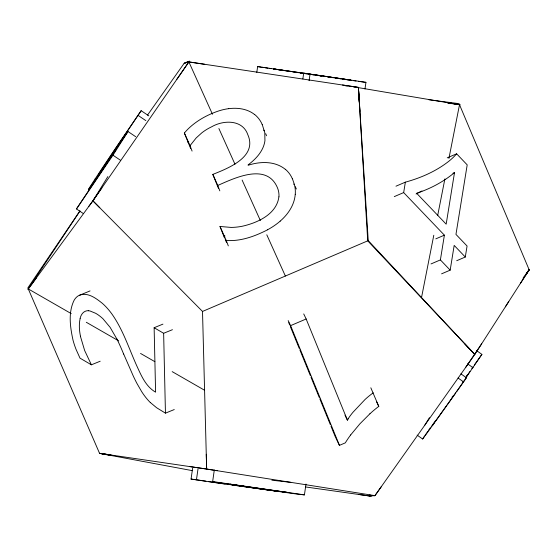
<?xml version="1.0" encoding="UTF-8"?>
<svg xmlns="http://www.w3.org/2000/svg" width="557" height="557" viewBox="0 0 557 557"><rect width="100%" height="100%" fill="white"/><g stroke="black" fill="none" stroke-linecap="round" stroke-linejoin="round"><path stroke-width="0.84" d="M295.245 194.275C294.458 204.913 288.094 214.313 280.185 221.115M278.89 196.858C276.627 214.327 257.376 222.87 242.239 226.253A52.511 44.323 -20.7 0 1 231.127 227.416L220.001 226.469L224.548 238.083M208.513 481.568L294.012 493.669A161.843 1.023 8.2 0 0 298.712 494.268L304.428 494.894L305.988 484.061M225.153 484.096L191.051 479.09L192.611 468.27M191.051 479.09L196.447 479.772L198.007 468.952M215.308 482.181L212.628 481.708L214.299 470.045M256.784 72.41L257.64 66.589L303.802 73.246M302.855 78.962L303.704 73.141L365.1 82.213L365.942 82.359L364.967 89.016M309.079 80.695L310.054 74.039M441.583 273.835L450.174 270.145L440.392 259.91L444.389 235.165L403.672 192.59L405.357 182.16C421.043 177.864 436.319 171.18 449.123 161.015A221.373 107.821 66.8 0 0 456.636 153.829M454.505 172.614L446.171 224.158L416.629 193.258C430.38 188.753 443.337 181.867 454.505 172.614L452.938 173.29M450.174 270.145L454.178 245.4L465.29 257.028L456.698 260.718M465.29 257.028L467.072 246.013L455.96 234.393L467.198 164.865L456.629 153.809L447.25 157.833M421.524 297.556L433.792 235.256M437.656 215.629L444.883 178.929M448.921 158.453L459.511 104.688L446.853 102.516M417.137 435.114L422.617 439.007L423.438 437.705A61.618 0.432 -54.6 0 1 424.037 436.813M344.999 415.132L347.429 420.18L348.111 418.948M88.869 206.334L92.901 200.833L107.877 176.562M424.88 425.061L429.419 417.708M83.439 213.644L76.469 208.952L116.504 148.761L99.578 173.659A53.757 0.592 -56 0 1 97.364 176.889L94.934 180.426A41.253 0.453 -56 0 1 91.508 185.349M121.203 140.246L122.255 138.7A52.372 0.578 -56 0 1 124.371 135.588A51.348 0.564 -56 0 1 129.356 128.263L141.151 110.69L148.823 115.856M76.469 208.952L112.96 155.194L127.999 131.515L135.664 136.688M432.698 424.761L432.538 425.068L432.817 424.719M465.471 367.69L481.603 343.885M505.366 306.837L508.75 301.56M520.635 283.033L529.143 269.769L459.079 103.665L428.974 99.787M374.046 495.695L374.952 495.646L474.808 354.475L529.143 269.776L525.112 275.43M525.731 275.081L529.15 269.783L525.209 275.29M79.978 210.978L27.892 289.48L92.901 200.833L101.91 187.806M469.927 371.519L465.944 377.507M465.269 378.635L481.902 354.384L476.423 350.492M433.067 424.197L433.325 423.821M79.895 210.971L27.85 287.92L99.55 453.328L112.061 455.661M456.886 391.334L466.39 377.73L460.911 373.838M127.999 131.515L98.436 174.689L115.195 149.144A39.554 0.432 -56 0 1 121.203 140.26M424.26 436.486L424.991 435.407M433.625 423.376L433.959 422.881M425.263 435.017L425.548 434.606M434.335 422.338L435.177 421.113M217.16 470.714L206.654 469.05L202.511 311.44L92.901 200.833L189.471 61.061L184.137 63.324L147.508 115.111M192.074 151.079L190.028 145.669L196.175 137.948L201.857 132.803A44.692 37.73 -20.7 0 1 211.646 126.801C223.322 119.992 242.392 119.337 247.726 134.467C257.807 156.761 228.412 168.2 212.837 174.39L218.462 188.405M425.84 434.182L426.147 433.736M141.151 110.69L118.899 143.365A57.218 0.627 -56 0 0 112.347 153.084L110.961 155.145A44.295 0.487 -56 0 0 95.094 178.992M176.882 79.268L188.879 61.924L204.76 64.299M426.794 432.796L427.86 431.264M428.625 430.157L429.44 428.994M429.865 428.389L430.296 427.769M431.195 426.488L431.654 425.827M91.515 185.342L88.549 189.373L89.531 187.639A61.618 0.675 -56 0 1 90.408 186.247L92.142 183.532A45.514 0.501 -56 0 1 95.17 178.881M305.424 486.936L369.159 495.939L370.029 494.707M358.548 494.435L369.159 495.939L374.952 495.646L381.204 486.811M466.39 377.73L454.428 394.607A51.348 0.362 -54.6 0 1 448.782 402.551A52.372 0.369 -54.6 0 1 447.118 404.876M523.107 278.242L524.116 276.829M471.876 368.456L472.879 367.049M474.383 364.939L481.902 354.384M466.348 376.4L467.344 375M452.061 397.169L452.82 396.104M443.894 409.583L455.779 392.894M523.239 278.047L524.715 275.98M463.076 381.524L463.327 381.176M446.575 405.642L438.812 416.49M443.1 410.697L438.631 416.949A57.218 0.404 -54.6 0 1 432.852 425.019M432.852 425.012L425.353 435.393M438.45 416.998L435.372 421.252M434.662 422.234L434.237 422.805M36.379 277.908L28.289 288.937L71.233 313.619M434.049 423.069L433.012 424.469M424.775 436.18L422.638 438.993M350.68 434.92L359.892 423.828L369.89 413.788M421.955 190.974L416.086 193.996M267.527 229.818C254.848 236.321 240.728 241.501 226.267 240.471L220.001 226.469M90.046 290.914L78.704 295.607A33.97 18.367 67.8 0 0 76.198 297.515A36.497 19.732 67.8 0 0 74.13 300.23C67.989 312.609 70.224 327.356 73.058 340.334A49.489 26.757 67.8 0 0 76.031 349.316L80.006 358.151L91.383 364.814L100.19 361.228M395.978 186.191L405.357 182.16M394.293 196.614L403.672 192.59M435.797 238.862L444.389 235.165M431.014 263.934L440.392 259.91M219.827 190.856L217.787 185.446C234.845 177.927 266.545 162.595 277.295 187.396A27.989 23.631 -20.7 0 1 278.96 196.851M202.504 311.447L368.233 240.631L474.808 354.475L367.731 240.847L358.402 87.393L187.827 61.757L184.137 63.324L188.879 61.918L212.461 114.255M288.171 320.581L290.601 325.629L306.155 318.987L347.429 420.18M335.62 437.433L339.436 445.37L345.319 442.857A87.881 75.091 -25.7 0 1 350.701 434.926M79.637 295.154C87.936 292.126 95.964 298.267 102.126 303.161A48.243 26.082 67.8 0 1 104.438 305.271A49.086 26.541 67.8 0 1 111.95 314.071C123.02 329.765 128.869 348.278 136.688 365.643C141.213 375.446 145.732 386.544 155.598 392.156L154.129 327.718L162.936 324.132M154.129 327.718L163.633 333.281L172.44 329.695M150.348 402.53L156.594 407.717L165.45 413.148L174.257 409.562M212.621 481.701L215.294 481.979A67.035 0.425 8.2 0 1 217.063 482.202L304.428 494.874M228.718 108.671C237.616 107.501 247.329 108.803 254.549 114.498M365.942 82.359L364.849 82.234M369.159 495.939L370.245 495.883M369.521 495.918L370.064 495.89M370.426 495.869L371.874 495.8M370.607 495.862L371.693 495.807M271.886 480.204L290.803 482.348M345.535 85.848L347.248 86.056M349.824 86.363L351.544 86.565M353.256 86.774L460.131 104.793L451.142 103.532M349.608 79.992L350.701 80.124L336.017 77.896M364.174 82.144L358.318 81.329M349.044 79.916L346.134 79.512M447.793 103.073L449.791 103.365M277.839 491.218L288.63 492.597L230.055 484.214L246.918 486.804M274.545 490.766L216.081 482.306M331.352 77.416L333.483 77.708L331.025 77.312M345.034 79.359L342.116 78.941M327.927 76.929L328.86 77.061M346.35 79.63L348.146 79.888M349.893 80.138L351.585 80.375M320.129 75.801L321.354 75.982M324.842 76.483L323.714 76.323L325.225 76.588M331.053 77.43L332.48 77.632M334.576 77.938L336.637 78.238M338.663 78.53L340.654 78.816M342.604 79.094L344.505 79.366M250.636 487.438L278.089 491.337L268.3 490.056A79.783 0.501 8.2 0 1 264.958 489.603L231.691 484.945M303.704 73.141L306.865 73.601M303.245 73.204L273.738 68.957L279.489 69.841M300.522 72.946L302.033 73.169M304.867 73.615L306.503 73.851M308.125 74.095L309.741 74.325M312.136 74.68L313.716 74.91M315.29 75.139L317.601 75.439M319.168 75.703L321.466 76.037M111.296 455.048L99.55 453.335L192.611 470.693M106.255 454.31L99.55 453.328L206.654 469.05L374.952 495.646M189.909 466.592L206.654 469.05L206.264 454.268M304.86 73.406L331.164 77.179M304.679 73.413L307.596 73.837M309.072 74.053L310.555 74.276M312.059 74.499L315.095 74.944M316.634 75.167L318.033 75.376M319.37 75.578L321.89 75.947M276.55 69.444L279.886 69.938M280.568 70.036L287.454 71.052M288.289 71.178L291.506 71.623M292.467 71.797L294.966 72.159M295.795 72.285L299.018 72.723M299.938 72.89L302.409 73.252M275.924 69.353L273.48 68.991M330.301 77.158L327.21 76.741M330.907 77.249L333.81 77.681M335.342 77.91L337.939 78.3M323.067 76.121L326.256 76.594M280.408 69.973L283.541 70.44M265.292 67.766L268.028 68.177M269.553 68.407L271.175 68.643M342.506 85.005L358.402 87.386L359.94 111.296M205.909 481.185L196.447 479.772M261.957 67.265L264.074 67.585M339.018 78.46L341.33 78.816M261.059 67.132L257.64 66.589M223.503 235.75L224.986 235.987M86.3 322.273L118.697 340.891M140.545 353.444L154.86 361.674M172.183 371.63L204.579 390.248M138.164 115.459L145.837 120.625M112.96 155.194L120.625 160.36M467.567 363.839L473.053 367.731M458.084 378.022L463.57 381.914M285.316 169.335C274.984 160.91 260.258 161.307 248.185 165.255L248.039 164.935C253.971 160.479 259.485 155.097 262.681 148.301A31.672 26.729 -20.7 0 0 264.937 140.649L264.777 132.677L262.201 124.399M92.901 200.833L99.759 207.754M464.768 343.808L474.808 354.475M91.383 364.814L84.629 350.464L80.396 336.212M116.907 339.074L110.133 327.356L102.927 318.722A46.28 25.023 67.8 0 0 95.693 313.312L89.935 310.945A24.292 13.131 67.8 0 0 88.298 310.785M370.83 387.79L378.788 406.401L376.358 401.353M303.725 313.932L306.155 318.987M218.894 128.535L234.977 164.218M242.128 180.078L260.356 220.523M266.789 234.796L285.372 276.035M212.837 174.39L217.787 185.446M228.718 108.643A48.285 40.752 -20.7 0 0 217.641 111.296C206.884 115.034 196.663 120.73 188.419 128.646A54.753 46.217 -20.7 0 0 184.367 133.019L190.028 145.669M184.367 133.019L190.703 148.622M225.244 239.635L226.636 242.748M292.425 178.755L294.437 184.555A40.884 34.506 -20.7 0 1 295.266 194.275M296.338 188.997L295.927 188.036A34.485 29.11 -20.7 0 0 295.224 186.651M123.668 354.057L133.22 375.898A92.358 49.935 67.8 0 0 136.904 383.376L141.61 391.543A43.731 23.645 67.8 0 0 150.341 402.565M290.601 325.629L339.436 445.37M288.728 322.6L289.71 325.01M290.364 326.618L299.213 348.313M299.868 349.921L310.36 375.634M311.015 377.242L319.21 397.336M319.864 398.944L330.357 424.657M331.011 426.265L335.272 436.709M265.703 133.68L266.552 135.776M226.267 240.471L228.314 245.881M368.233 240.631L358.402 87.393L359.272 101.792M163.633 333.281L165.45 413.148M293.72 184.026A34.485 29.11 -20.7 0 1 294.124 184.659M263.788 130.115A34.792 29.368 -20.7 0 1 264.199 130.798M187.869 142.3A54.753 46.217 -20.7 0 1 188.719 141.304M285.379 169.279A34.485 29.11 -20.7 0 1 292.362 178.783M254.605 114.443A34.792 29.368 -20.7 0 1 262.145 124.42M280.206 221.136A61.354 51.787 -20.7 0 1 267.513 229.797M116.935 339.053A121.635 65.761 67.8 0 1 123.626 354.071M80.466 336.226A34.931 18.882 67.8 0 1 80.173 318.444M80.104 318.374A23.791 12.867 67.8 0 1 88.271 310.688M348.062 418.934A57.928 49.496 -25.7 0 1 353.034 412.208L365.016 399.529A72.271 61.75 -25.7 0 1 373.246 392.831M369.904 413.802A97.593 83.39 -25.7 0 1 378.774 406.387M356.055 81.016A161.843 0.348 8.3 0 1 353.229 80.612"/></g></svg>
